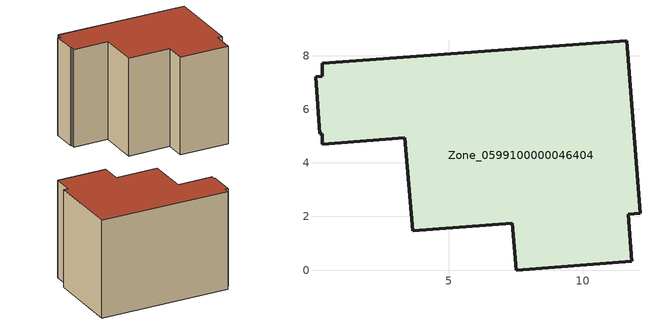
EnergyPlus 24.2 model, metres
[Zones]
Zone_0599100000046404
 floor ground (C_G): 0.04,7.21 0.28,7.23 0.28,7.71 11.64,8.55 12.14,2.12 11.7,2.09 11.84,0.33 7.52,0 7.38,1.75 3.66,1.46 3.37,4.93 0.29,4.7 0.29,5.09 0.19,5.09 z0
 wall outside (C_F): 3.37,4.93 3.66,1.46 7.38,1.75 7.52,0 11.84,0.33 11.7,2.09 12.14,2.12 11.64,8.55 0.28,7.71 0.28,7.23 0.04,7.21 0.19,5.09 0.29,5.09 0.29,4.7 3.37,4.93 z0:8.64
 roof outside (C_R): 0.19,5.09 0.29,5.09 0.29,4.7 3.37,4.93 3.66,1.46 7.38,1.75 7.52,0 11.84,0.33 11.7,2.09 12.14,2.12 11.64,8.55 0.28,7.71 0.28,7.23 0.04,7.21 z8.64
[BUILDING]
Pand.0599100000046404: North Axis=0; Terrain=City; Loads Convergence Tolerance Value=0.04; Temperature Convergence Tolerance Value=0.4; Solar Distribution=FullExterior; Maximum Number of Warmup Days=25; Minimum Number of Warmup Days=1
[Site:Location]
Rotterdam.The.Hague.AP_ZH_NLD Design_Conditions: Latitude=51.96; Longitude=4.45; Time Zone=1; Elevation=-4.5
[SITE:GROUNDTEMPERATURE:BUILDINGSURFACE]
18, 18, 18, 18, 18, 18, 18, 18, 18, 18, 18, 18
[MATERIAL] Thermal Absorptance=0.9; Solar Absorptance=0.7; Visible Absorptance=0.7
Name | Roughness | Thickness | Conductivity | Density | Specific Heat
G.TC.1946-1964 | MediumSmooth | 0.15 | 1 | 540 | 1210
F.TC.1946-1964 | Rough | 0.3 | 0.857143 | 1920 | 840
R.TC.1946-1964 | MediumRough | 0.2 | 0.235294 | 1500 | 1000
[CONSTRUCTION]
C_G: G.TC.1946-1964
C_F: F.TC.1946-1964
C_R: R.TC.1946-1964
[ZONE]
Zone_0599100000046404: Type=1; Multiplier=1; Ceiling Height=Autocalculate; Volume=Autocalculate; Floor Area=autocalculate; Part of Total Floor Area=Yes
[ZONEINFILTRATION:DESIGNFLOWRATE]
Infil_Zone_0599100000046404: Zone or ZoneList or Space or SpaceList=Zone_0599100000046404; Schedule=AlwaysOn; Design Flow Rate Calculation Method=Flow/Area; Flow Rate per Floor Area=0.003; Constant Term Coefficient=1; Temperature Term Coefficient=0; Velocity Term Coefficient=0; Velocity Squared Term Coefficient=0
[HVACTEMPLATE:ZONE:IDEALLOADSAIRSYSTEM]
Zone_0599100000046404: Maximum Heating Supply Air Temperature=50; Minimum Cooling Supply Air Temperature=13; Maximum Heating Supply Air Humidity Ratio=0.0156; Minimum Cooling Supply Air Humidity Ratio=0.0077; Heating Limit=NoLimit; Cooling Limit=NoLimit; Dehumidification Control Type=ConstantSensibleHeatRatio; Cooling Sensible Heat Ratio=0.7; Dehumidification Setpoint=60; Humidification Control Type=None; Humidification Setpoint=30; Outdoor Air Method=None; Outdoor Air Flow Rate per Person=0.00944; Outdoor Air Flow Rate per Zone Floor Area=0; Outdoor Air Flow Rate per Zone=0; Demand Controlled Ventilation Type=None; Outdoor Air Economizer Type=NoEconomizer; Heat Recovery Type=None; Sensible Heat Recovery Effectiveness=0.7; Latent Heat Recovery Effectiveness=0.65
[ZONECONTROL:THERMOSTAT]
ThermostatControl_Zone_0599100000046404: Zone or ZoneList=Zone_0599100000046404; Control Type Schedule=DualSetpointControlType; Control 1=Thermostat_Zone_0599100000046404; Temperature Difference Between Cutout And Setpoint=0
[THERMOSTATSETPOINT:DUALSETPOINT]
Thermostat_Zone_0599100000046404: Heating Setpoint Temperature Schedule=HeatingSetpoint_Zone_0599100000046404; Cooling Setpoint Temperature Schedule=CoolingSetpoint_Zone_0599100000046404
[SCHEDULE:COMPACT]
HeatingSetpoint_Zone_0599100000046404: Through: 12/31, For: AllDays, Until: 24:00, 21
CoolingSetpoint_Zone_0599100000046404: Through: 12/31, For: AllDays, Until: 24:00, 24
DualSetpointControlType: Through: 12/31, For: AllDays, Until: 24:00, 4
AlwaysOn: Through: 12/31, For: AllDays, Until: 24:00, 1
